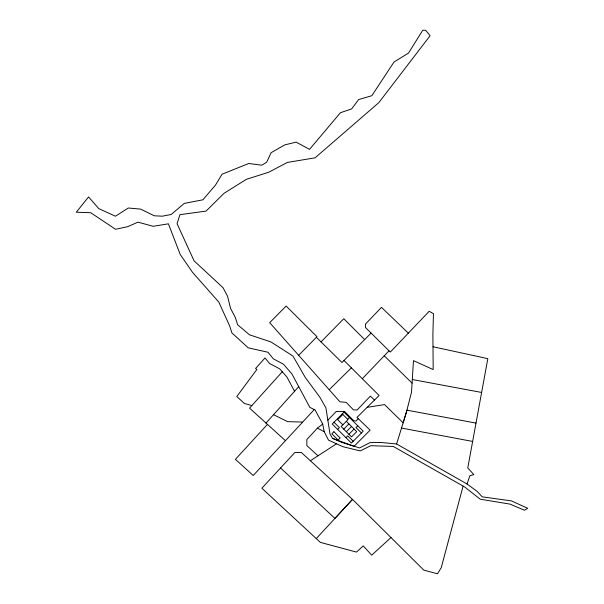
<?xml version="1.0" encoding="UTF-8"?>
<svg xmlns="http://www.w3.org/2000/svg" width="604" height="604" viewBox="0 0 604 604"><rect width="100%" height="100%" fill="white"/><g stroke="black" fill="none" stroke-linecap="round" stroke-linejoin="round"><path stroke-width="0.91" d="M463.109 486.092L441.23 567.684L437.477 573.8L423.804 570.131L352.517 499.38L301.381 452.502L294.85 452.517L261.857 488.198L320.369 542.392L356.503 552.086L363.246 545.91L371.709 555.167L390.969 537.545M396.579 443.97L380.83 442.468L369.995 442.619L359.584 447.934L341.653 442.354L332.555 438.376L329.988 433.982L325.941 407.889L319.848 397.19L305.375 377.591L292.955 356.043L270.826 341.872L249.49 334.812L237.621 324.771L235.386 317.613L230.539 308.312L227.534 296.179L223.072 287.738L194.095 260.883L177.063 223.707L179.901 214.669L206.032 211.113L224.099 193.265L246.379 179.328L268.757 172.231L287.383 162.423L315.084 157.833L378.851 102.605L430.086 35.734L425.722 30.351L422.77 30.2L408.493 53.099L393.997 62.031L371.837 95.704L358.633 99.577L351.611 108.947L340.422 112.706L309.55 149.354L296.156 142.144L284.877 144.847L271.098 152.691L266.689 162.219L261.834 165.194L248.712 163.495L222 174.269L215.477 185.118L202.868 199.818L184.273 203.405L171.136 214.511L162.212 216.194L154.299 215.787L140.611 209.097L128.312 208.01L115.424 216.224L98.746 208.591L88.569 196.919L76.285 212.231L90.698 212.714L115.545 229.271L127.648 226.689L138.006 222.151L153.19 226.304L168.41 223.812L180.188 254.397L192.502 272.283L218.807 302.068L229.762 326.175L231.898 332.917L248.252 347.844L267.995 352.245L273.302 358.821L283.472 364.227L291.875 373.853L309.837 407.368L315.069 409.942L322.687 423.925L324.205 431.649L328.501 440.127L342.793 446.658L360.188 450.916L370.735 445.714L393.272 446.431L464.65 486.967L480.225 499.183L510.116 504.129L524.521 510.274L527.715 508.304L511.445 500.905L482.219 496.835L477.266 491.49L467.028 483.963L396.579 443.97L406.258 412.834L411.52 392.079L413.468 360.633L433.189 369.58L432.894 334.812L433.438 313.657L429.18 311.294L390.312 352.079L365.488 327.534L365.473 324.099L381.471 307.345L408.349 333.159M467.028 483.963L469.927 475.695L473.883 474.661L467.783 467.941L487.821 358.64L433.03 346.764M282.264 371.762L249.565 408.138L285.262 440.543M266.002 423.064L298.738 386.658M267.459 424.386L235.424 459.35L253.219 475.507L314.269 409.55M322.717 424.091L317.364 428.168L306.84 439.553L306.855 445.586L317.998 455.801M316.254 538.594L352.517 499.38L334.933 518.398L280.558 467.964M362.302 378.723L388.991 350.833M327.844 420.188L336.285 411.445L344.476 411.392L353.672 420.678L355.945 421.003L358.293 418.685M298.663 355.326L316.979 336.7L286.153 306.062L269.686 322.672L339.916 401.803L346.19 402.347L353.385 409.814L357.039 410.033L370.38 396.126L374.51 400.059M371.098 333.106L341.985 362.498L321.026 341.894L343.797 318.731L364.665 339.599M342.808 414.465L337.644 419.659L342.846 424.823M337.651 429.399L339.418 427.617L333.989 422.226M347.685 419.304L349.452 417.523M343.744 429.119L348.908 423.917M346.341 431.701L351.505 426.5M348.938 434.284L354.103 429.082M345.964 437.666L347.738 435.884L353.166 441.275M357.764 425.79L355.998 427.564L361.426 432.962M329.21 389.739L351.392 367.836M310.373 460.739L336.526 443.797M367.141 407.353L384.537 404.589L403.162 422.8L406.937 410.154L476.005 423.102M302.219 422.037L287.663 421.668L273.521 414.699M412.298 379.516L481.622 392.457M401.524 428.07L472.645 441.441M251.853 405.586L244.378 403.427L236.791 396.549L256.889 369.437L255.575 368.485L265.058 357.938L269.497 363.442L279.765 368.893L287.021 377.206L294.571 391.294M332.555 438.376L354.05 446.326L370.109 430.169L356.979 417.409L379.116 395.499L344.001 360.46M317.364 428.168L324.205 431.649M384.242 355.794L412.071 383.14M316.375 337.311L321.026 341.894M342.257 413.906L348.01 419.629L341.147 426.537L351.543 436.866L356.707 431.671L346.311 421.335M344.023 412.132L332.223 424.008L351.392 443.057L363.193 431.18L344.023 412.132M333.906 431.739L331.838 433.823L338.074 440.022L340.143 437.938L333.906 431.739"/></g></svg>
